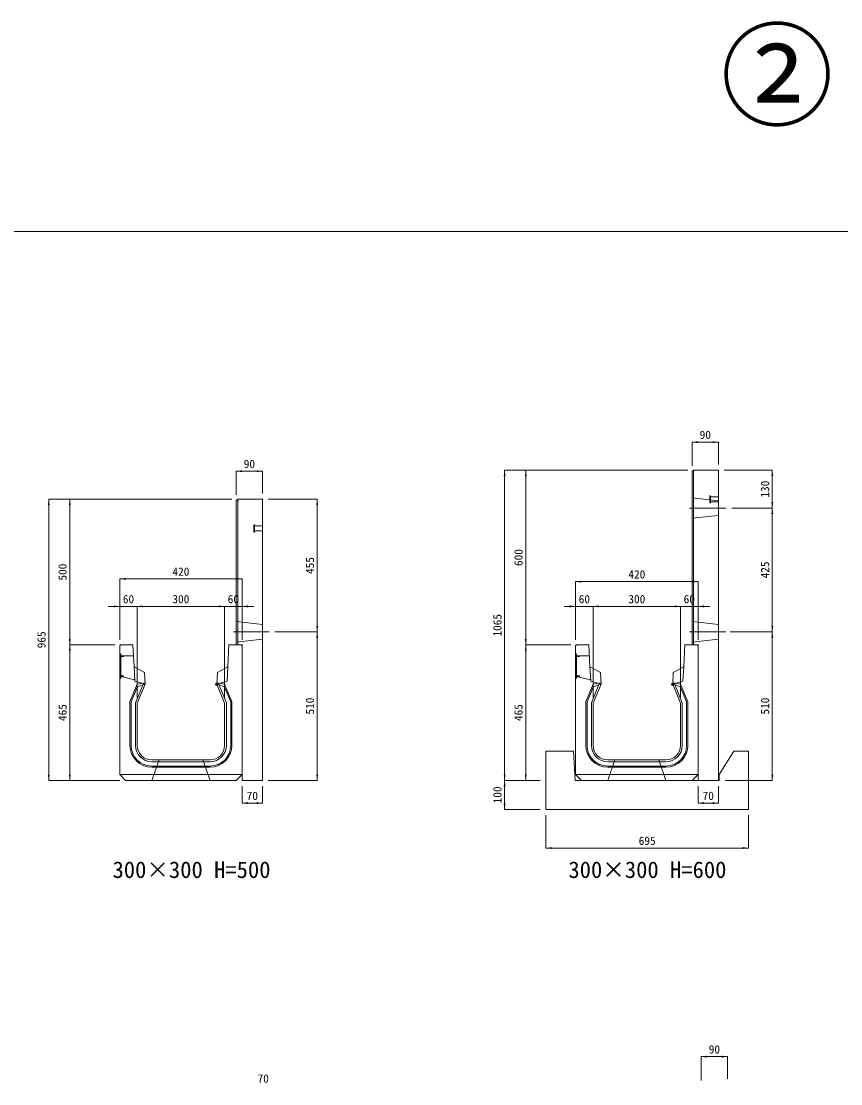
# Model space of a CAD drawing. Units: millimetres at full size; some dimension numbers follow another scale. Extents: x -7442 to 51876, y 9625 to 40052.
# Drawn here: x 8772 to 11585, y 35514 to 39163 of the extents above; entities that cross this region are included whole.
import ezdxf
from ezdxf.enums import TextEntityAlignment as Align

# ---------------------------------------------------------------- set-up
doc = ezdxf.new("R2010")
doc.units = ezdxf.units.MM
doc.header["$LTSCALE"] = 16
doc.header["$PDMODE"] = 32
doc.header["$PDSIZE"] = 8
for name, pattern in [('DASHED', [7.5, 6, -1.5]), ('USER1', [13.5, 7.5, -6]), ('USER2', [285.75, 190.5, -31.75, 31.75, -31.75])]:
    doc.linetypes.add(name, pattern=pattern)
doc.layers.add('0_2', color=7, linetype='Continuous')
for name, color, linetype, lineweight in [('HOLE', 7, 'DASHED', 9), ('KIJUN', 5, 'Continuous', 9), ('WWAY', 5, 'Continuous', 9), ('寸法線', 7, 'Continuous', 9), ('本体', 2, 'Continuous', 13), ('補助線', 8, 'Continuous', 9), ('ｲﾝｻｰﾄ', 3, 'USER1', 9)]:
    doc.layers.add(name, color=color, linetype=linetype, lineweight=lineweight)
doc.styles.add('ＭＳ ゴシック', font='')
doc.styles.get('ＭＳ ゴシック').set_extended_font_data('MS Gothic')

# ---------------------------------------------------------------- blocks, each defined once
blk = doc.blocks.new('filled_arrow')
at = {"color": 0, "linetype": 'Continuous', "lineweight": -2}
blk.add_solid([(7.5, 1.25), (0, 0), (7.5, -1.25)], dxfattribs=at)

msp = doc.modelspace()

# ---------------------------------------------------------------- linework, layer by layer
at = {"layer": 'HOLE'}
for points in [[(9244.99, 36626.12), (9394.99, 36626.12), (9419.99, 36556.12), (9219.99, 36556.12)], [(10809.94, 36626.12), (10959.94, 36626.12), (10984.94, 36556.12), (10784.94, 36556.12)]]:
    msp.add_lwpolyline(points, close=True, dxfattribs=at)
at = {"layer": 'KIJUN'}
for p, q in [((9170.11, 36886.59), (9170.24, 36876.46)), ((9190, 36884.92), (9196.99, 36886.12)), ((9449.99, 36884.92), (9442.99, 36886.12)), ((9469.87, 36886.59), (9469.75, 36876.46)), ((10735.06, 36886.59), (10735.19, 36876.46)), ((10754.95, 36884.92), (10761.94, 36886.12)), ((11014.94, 36884.92), (11007.94, 36886.12)), ((11034.82, 36886.59), (11034.69, 36876.46)), ((9419.99, 36626.12), (9219.99, 36626.12)), ((9219.99, 36620.12), (9419.99, 36620.12)), ((9419.99, 36605.12), (9219.99, 36605.12)), ((9219.99, 36601.12), (9419.99, 36601.12)), ((10984.94, 36626.12), (10784.94, 36626.12)), ((10784.94, 36620.12), (10984.94, 36620.12)), ((10984.94, 36605.12), (10784.94, 36605.12)), ((10784.94, 36601.12), (10984.94, 36601.12))]:
    msp.add_line(p, q, dxfattribs=at)
at = {"layer": 'KIJUN', "color": 7, "lineweight": 13}
for p, q in [((9419.99, 36626.12), (9219.99, 36626.12)), ((10984.94, 36626.12), (10784.94, 36626.12))]:
    msp.add_line(p, q, dxfattribs=at)
at = {"layer": 'KIJUN', "color": 7}
for p, q in [((9109.99, 36576.12), (9529.99, 36576.12)), ((10674.94, 36576.12), (11094.94, 36576.12))]:
    msp.add_line(p, q, dxfattribs=at)
at = {"layer": 'KIJUN', "color": 7, "lineweight": 13}
for points in [[(9194.99, 36926.12), (9158.99, 36946.12), (9154.99, 37021.12), (9112.99, 37021.12), (9109.99, 37018.12), (9109.99, 36576.12), (9129.99, 36556.12), (9509.99, 36556.12), (9529.99, 36576.12), (9529.99, 37018.12), (9526.99, 37021.12), (9484.99, 37021.12), (9480.99, 36946.12), (9444.99, 36926.12), (9442.99, 36886.12), (9469.99, 36821.12), (9469.99, 36676.12)], [(10759.94, 36926.12), (10723.94, 36946.12), (10719.94, 37021.12), (10677.94, 37021.12), (10674.94, 37018.12), (10674.94, 36576.12), (10694.94, 36556.12), (11074.94, 36556.12), (11094.94, 36576.12), (11094.94, 37018.12), (11091.94, 37021.12), (11049.94, 37021.12), (11045.94, 36946.12), (11009.94, 36926.12), (11007.94, 36886.12), (11034.94, 36821.12), (11034.94, 36676.12)], [(9169.99, 36676.12), (9169.99, 36821.12), (9196.99, 36886.12), (9194.99, 36926.12)], [(10734.94, 36676.12), (10734.94, 36821.12), (10761.94, 36886.12), (10759.94, 36926.12)]]:
    msp.add_lwpolyline(points, dxfattribs=at)
at = {"layer": 'KIJUN', "color": 7, "linetype": 'DASHED', "lineweight": 13}
for points in [[(9196.99, 36886.12), (9161.66, 36896.12), (9158.99, 36946.12)], [(9442.99, 36886.12), (9478.33, 36896.12), (9480.99, 36946.12)], [(10761.94, 36886.12), (10726.61, 36896.12), (10723.94, 36946.12)], [(11007.94, 36886.12), (11043.28, 36896.12), (11045.94, 36946.12)]]:
    msp.add_lwpolyline(points, dxfattribs=at)
at = {"layer": 'KIJUN'}
for points in [[(9169.99, 36676.12), (9169.99, 36821.12), (9196.99, 36886.12), (9196.74, 36891.15), (9170.11, 36886.59), (9144.99, 36826.11), (9144.99, 36676.12)], [(9494.99, 36676.12), (9494.99, 36826.11), (9469.87, 36886.59), (9443.25, 36891.15), (9442.99, 36886.12), (9469.99, 36821.12), (9469.99, 36676.12)], [(10734.94, 36676.12), (10734.94, 36821.12), (10761.94, 36886.12), (10761.69, 36891.15), (10735.06, 36886.59), (10709.94, 36826.11), (10709.94, 36676.12)], [(11059.94, 36676.12), (11059.94, 36826.11), (11034.82, 36886.59), (11008.19, 36891.15), (11007.94, 36886.12), (11034.94, 36821.12), (11034.94, 36676.12)], [(9148.99, 36676.12), (9148.99, 36825.31), (9170.29, 36876.59), (9190, 36884.92), (9163.99, 36822.32), (9163.99, 36676.12)], [(9449.99, 36884.92), (9469.75, 36876.46), (9490.99, 36825.31), (9490.99, 36676.12)], [(9475.99, 36676.12), (9475.99, 36822.32), (9449.99, 36884.92)], [(10713.94, 36676.12), (10713.94, 36825.31), (10735.24, 36876.59), (10754.95, 36884.92), (10728.94, 36822.32), (10728.94, 36676.12)], [(11014.94, 36884.92), (11034.69, 36876.46), (11055.94, 36825.31), (11055.94, 36676.12)], [(11040.94, 36676.12), (11040.94, 36822.32), (11014.94, 36884.92)]]:
    msp.add_lwpolyline(points, dxfattribs=at)
for centre, radius, start, end in [((9219.99, 36676.12), 75, 180, 270), ((9219.99, 36676.12), 71, 180, 270), ((9219.99, 36676.12), 56, 180, 270), ((9219.99, 36676.12), 50, 180, 270), ((9419.99, 36676.12), 71, 270, 0), ((9419.99, 36676.12), 56, 270, 0), ((9419.99, 36676.12), 75, 270, 0), ((9419.99, 36676.12), 50, 270, 0), ((10784.94, 36676.12), 75, 180, 270), ((10784.94, 36676.12), 71, 180, 270), ((10784.94, 36676.12), 56, 180, 270), ((10784.94, 36676.12), 50, 180, 270), ((10984.94, 36676.12), 71, 270, 0), ((10984.94, 36676.12), 56, 270, 0), ((10984.94, 36676.12), 75, 270, 0), ((10984.94, 36676.12), 50, 270, 0)]:
    msp.add_arc(centre, radius, start, end, dxfattribs=at)
at = {"layer": 'KIJUN', "color": 7, "lineweight": 13}
for centre, start, end in [((9219.99, 36676.12), 180, 270), ((9419.99, 36676.12), 270, 0), ((10784.94, 36676.12), 180, 270), ((10984.94, 36676.12), 270, 0)]:
    msp.add_arc(centre, 50, start, end, dxfattribs=at)
at = {"layer": 'KIJUN'}
for p in [(9442.99, 36886.12), (11007.94, 36886.12)]:
    msp.add_point(p, dxfattribs=at)
at = {"layer": 'WWAY', "color": 7, "linetype": 'DASHED', "lineweight": 13}
for points in [[(9109.99, 36991.12), (9113.19, 36989.12), (9113.19, 36907.12), (9109.99, 36905.12)], [(9157.02, 36983.12), (9113.19, 36983.12), (9113.19, 36989.12), (9109.99, 36991.12)], [(10674.94, 36991.12), (10678.14, 36989.12), (10678.14, 36907.12), (10674.94, 36905.12)], [(10721.97, 36983.12), (10678.14, 36983.12), (10678.14, 36989.12), (10674.94, 36991.12)], [(9109.99, 36905.12), (9113.19, 36907.12), (9113.19, 36913.12), (9161.39, 36901.12)], [(10674.94, 36905.12), (10678.14, 36907.12), (10678.14, 36913.12), (10726.34, 36901.12)]]:
    msp.add_lwpolyline(points, dxfattribs=at)
at = {"layer": 'WWAY'}
for points in [[(9111.19, 36988.12), (9113.19, 36988.12), (9113.19, 36908.12), (9111.19, 36908.12)], [(9113.19, 36983.12), (9123.19, 36983.12), (9123.19, 36981.12), (9113.19, 36981.12)], [(10676.14, 36988.12), (10678.14, 36988.12), (10678.14, 36908.12), (10676.14, 36908.12)], [(10678.14, 36983.12), (10688.14, 36983.12), (10688.14, 36981.12), (10678.14, 36981.12)], [(9113.19, 36915.12), (9123.19, 36915.12), (9123.19, 36913.12), (9113.19, 36913.12)], [(10678.14, 36915.12), (10688.14, 36915.12), (10688.14, 36913.12), (10678.14, 36913.12)]]:
    msp.add_lwpolyline(points, close=True, dxfattribs=at)
at = {"layer": '寸法線'}
for p, q in [((11074.94, 37717.56), (11164.94, 37717.56)), ((11074.94, 37636.12), (11074.94, 37717.56)), ((11164.94, 37641.12), (11164.94, 37717.56)), ((9509.99, 37617.56), (9599.99, 37617.56)), ((9509.99, 37536.12), (9509.99, 37617.56)), ((9599.99, 37541.12), (9599.99, 37617.56)), ((10431.21, 36556.12), (10431.21, 37621.12)), ((11059.94, 37621.12), (10431.21, 37621.12)), ((10503.52, 37021.12), (10503.52, 37621.12)), ((11059.94, 37621.12), (10503.52, 37621.12)), ((11184.94, 37621.12), (11349.96, 37621.12)), ((11349.96, 37621.12), (11349.96, 37491.12)), ((8866.26, 36556.12), (8866.26, 37521.12)), ((9494.99, 37521.12), (8866.26, 37521.12)), ((8938.57, 37021.12), (8938.57, 37521.12)), ((9494.99, 37521.12), (8938.57, 37521.12)), ((9619.99, 37521.12), (9787.66, 37521.12)), ((9787.66, 37066.12), (9787.66, 37521.12)), ((11210.84, 37491.12), (11349.96, 37491.12)), ((11210.84, 37491.12), (11349.96, 37491.12)), ((11349.96, 37491.12), (11349.96, 37066.12)), ((9109.99, 37247.87), (9529.99, 37247.87)), ((9109.99, 37038.12), (9109.99, 37247.87)), ((9529.99, 37038.12), (9529.99, 37247.87)), ((10674.94, 37238.37), (11094.94, 37238.37)), ((10674.94, 37038.12), (10674.94, 37238.37)), ((11094.94, 37038.12), (11094.94, 37238.37)), ((9069.99, 37153.46), (9209.99, 37153.46)), ((9109.99, 37038.12), (9109.99, 37153.46)), ((9169.99, 37153.46), (9469.99, 37153.46)), ((9169.99, 36841.12), (9169.99, 37153.46)), ((9169.99, 36841.12), (9169.99, 37153.46)), ((9429.99, 37153.46), (9569.99, 37153.46)), ((9469.99, 36841.12), (9469.99, 37153.46)), ((9469.99, 36841.12), (9469.99, 37153.46)), ((9529.99, 37038.12), (9529.99, 37153.46)), ((10634.94, 37153.46), (10774.94, 37153.46)), ((10674.94, 37038.12), (10674.94, 37153.46)), ((10734.94, 37153.46), (11034.94, 37153.46)), ((10734.94, 36841.12), (10734.94, 37153.46)), ((10734.94, 36841.12), (10734.94, 37153.46)), ((10994.94, 37153.46), (11134.94, 37153.46)), ((11034.94, 36841.12), (11034.94, 37153.46)), ((11034.94, 36841.12), (11034.94, 37153.46)), ((11094.94, 37038.12), (11094.94, 37153.46)), ((9642.36, 37066.12), (9787.66, 37066.12)), ((9642.36, 37066.12), (9787.66, 37066.12)), ((9787.66, 37066.12), (9787.66, 36556.12)), ((11204.94, 37066.12), (11349.96, 37066.12)), ((11204.94, 37066.12), (11349.96, 37066.12)), ((11349.96, 37066.12), (11349.96, 36556.12)), ((8938.57, 36556.12), (8938.57, 37021.12)), ((9092.99, 37021.12), (8938.57, 37021.12)), ((9092.99, 37021.12), (8938.57, 37021.12)), ((10503.52, 36556.12), (10503.52, 37021.12)), ((10657.94, 37021.12), (10503.52, 37021.12)), ((10657.94, 37021.12), (10503.52, 37021.12)), ((9109.99, 36556.12), (8866.26, 36556.12)), ((9109.99, 36556.12), (8938.57, 36556.12)), ((9529.99, 36536.12), (9529.99, 36478.01)), ((9599.99, 36536.12), (9599.99, 36478.01)), ((9619.99, 36556.12), (9787.66, 36556.12)), ((10431.21, 36456.12), (10431.21, 36556.12)), ((10552.94, 36556.12), (10431.21, 36556.12)), ((10552.94, 36556.12), (10431.21, 36556.12)), ((10552.94, 36556.12), (10503.52, 36556.12)), ((11094.94, 36536.12), (11094.94, 36478.01)), ((11164.94, 36536.12), (11164.94, 36478.01)), ((11187.94, 36556.12), (11349.96, 36556.12)), ((9529.99, 36478.01), (9599.99, 36478.01)), ((10552.94, 36456.12), (10431.21, 36456.12)), ((11094.94, 36478.01), (11164.94, 36478.01)), ((10572.94, 36436.12), (10572.94, 36323.65)), ((11267.94, 36436.12), (11267.94, 36323.65)), ((10572.94, 36323.65), (11267.94, 36323.65)), ((11106.22, 35607.3), (11196.22, 35607.3)), ((11106.22, 35525.86), (11106.22, 35607.3)), ((11196.22, 35530.86), (11196.22, 35607.3))]:
    msp.add_line(p, q, dxfattribs=at)
at = {"layer": '寸法線', "linetype": 'USER2'}
for p, q in [((11190.84, 37491.12), (11065.67, 37491.12)), ((9622.36, 37066.12), (9500.72, 37066.12)), ((11190.84, 37066.12), (11065.67, 37066.12))]:
    msp.add_line(p, q, dxfattribs=at)
at = {"layer": '本体'}
for p, q in [((11074.94, 37616.12), (11079.94, 37621.12)), ((11079.94, 37621.12), (11164.94, 37621.12)), ((11164.94, 37621.12), (11164.94, 36556.12)), ((11074.94, 37021.12), (11074.94, 37616.12)), ((9509.99, 37516.12), (9514.99, 37521.12)), ((9509.99, 37021.12), (9509.99, 37516.12)), ((9514.99, 37521.12), (9599.99, 37521.12)), ((9599.99, 37521.12), (9599.99, 36556.12)), ((9529.99, 37021.12), (9509.99, 37021.12)), ((9529.99, 36556.12), (9529.99, 37021.12)), ((11094.94, 37021.12), (11074.94, 37021.12)), ((11094.94, 36556.12), (11094.94, 37021.12)), ((10572.94, 36656.12), (10572.94, 36456.12)), ((10667.94, 36656.12), (10572.94, 36656.12)), ((10672.94, 36556.12), (10667.94, 36656.12)), ((11217.94, 36656.12), (11167.94, 36576.13)), ((11267.94, 36656.12), (11217.94, 36656.12)), ((11267.94, 36656.12), (11267.94, 36456.12)), ((11167.94, 36576.13), (11167.94, 36556.12)), ((9599.99, 36556.12), (9529.99, 36556.12)), ((11167.94, 36556.12), (10672.94, 36556.12)), ((11164.94, 36556.12), (11094.94, 36556.12)), ((11267.94, 36456.12), (10572.94, 36456.12))]:
    msp.add_line(p, q, dxfattribs=at)
at = {"layer": '本体', "color": 4, "lineweight": 5}
for p, q in [((11079.94, 37621.12), (11079.94, 37021.12)), ((9514.99, 37521.12), (9514.99, 37021.12))]:
    msp.add_line(p, q, dxfattribs=at)
at = {"layer": '本体', "linetype": 'USER1', "lineweight": 9}
for p, q in [((11074.94, 37526.12), (11164.94, 37516.12)), ((11074.94, 37456.12), (11164.94, 37466.12)), ((9509.99, 37101.12), (9599.99, 37091.12)), ((11074.94, 37101.12), (11164.94, 37091.12)), ((9509.99, 37031.12), (9599.99, 37041.12)), ((11074.94, 37031.12), (11164.94, 37041.12))]:
    msp.add_line(p, q, dxfattribs=at)
at = {"layer": '補助線', "color": 1, "lineweight": 13}
msp.add_lwpolyline([(6038.24, 38440.37), (16694.11, 38440.37), (16694.11, 31112.1), (6038.24, 31112.1)], close=True, dxfattribs=at)
at = {"layer": 'ｲﾝｻｰﾄ'}
for p, q in [((11134.94, 37533.62), (11134.94, 37508.62)), ((11137.94, 37533.62), (11134.94, 37533.62)), ((11137.94, 37508.62), (11134.94, 37508.62)), ((11137.94, 37533.62), (11137.94, 37508.62)), ((11164.94, 37529.62), (11137.94, 37529.62)), ((11164.94, 37512.62), (11137.94, 37512.62)), ((11164.94, 37529.62), (11164.94, 37512.62)), ((9569.99, 37433.62), (9569.99, 37408.62)), ((9572.99, 37433.62), (9569.99, 37433.62)), ((9572.99, 37408.62), (9569.99, 37408.62)), ((9572.99, 37433.62), (9572.99, 37408.62)), ((9599.99, 37429.62), (9572.99, 37429.62)), ((9599.99, 37412.62), (9572.99, 37412.62)), ((9599.99, 37429.62), (9599.99, 37412.62))]:
    msp.add_line(p, q, dxfattribs=at)

# ---------------------------------------------------------------- block references
at = {"layer": '寸法線', "xscale": 2.67, "yscale": 2.67}
for p in [(11074.94, 37717.56), (9509.99, 37617.56), (9109.99, 37247.87), (10674.94, 37238.37), (9169.99, 37153.46), (9169.99, 37153.46), (9529.99, 37153.46), (10734.94, 37153.46), (10734.94, 37153.46), (11094.94, 37153.46), (9529.99, 36478.01), (11094.94, 36478.01), (10572.94, 36323.65), (11106.22, 35607.3)]:
    msp.add_blockref('filled_arrow', p, dxfattribs=at)
for p, rotation in [((11164.94, 37717.56), 180), ((9599.99, 37617.56), 180), ((10431.21, 37621.12), 270), ((10503.52, 37621.12), 270), ((11349.96, 37621.12), 270), ((8866.26, 37521.12), 270), ((8938.57, 37521.12), 270), ((9787.66, 37521.12), 270), ((11349.96, 37491.12), 90), ((11349.96, 37491.12), 270), ((9529.99, 37247.87), 180), ((11094.94, 37238.37), 180), ((9109.99, 37153.46), 180), ((9469.99, 37153.46), 180), ((9469.99, 37153.46), 180), ((10674.94, 37153.46), 180), ((11034.94, 37153.46), 180), ((11034.94, 37153.46), 180), ((9787.66, 37066.12), 90), ((11349.96, 37066.12), 90), ((8938.57, 37021.12), 90), ((9787.66, 37066.12), 270), ((10503.52, 37021.12), 90), ((11349.96, 37066.12), 270), ((8938.57, 37021.12), 270), ((10503.52, 37021.12), 270), ((8866.26, 36556.12), 90), ((8938.57, 36556.12), 90), ((9787.66, 36556.12), 90), ((10431.21, 36556.12), 90), ((10503.52, 36556.12), 90), ((11349.96, 36556.12), 90), ((10431.21, 36556.12), 270), ((9599.99, 36478.01), 180), ((10431.21, 36456.12), 90), ((11164.94, 36478.01), 180), ((11267.94, 36323.65), 180), ((11196.22, 35607.3), 180)]:
    msp.add_blockref('filled_arrow', p, dxfattribs=dict(at, rotation=rotation))

# ---------------------------------------------------------------- texts
at = {"layer": '0_2', "style": 'ＭＳ ゴシック'}
for s, p in [('300×300 H=500', (9085.07, 36203.64)), ('300×300 H=600', (10650.02, 36203.64))]:
    msp.add_text(s, height=56.96, dxfattribs=at).set_placement(p, align=Align.BOTTOM_LEFT)
at = {"layer": '寸法線', "style": 'ＭＳ ゴシック'}
for s, p in [('90', (11119.94, 37742.56)), ('90', (9554.99, 37642.56)), ('420', (9319.99, 37272.87)), ('420', (10884.94, 37263.37)), ('60', (9139.99, 37178.46)), ('300', (9319.99, 37178.46)), ('60', (9499.99, 37178.46)), ('60', (10704.94, 37178.46)), ('300', (10884.94, 37178.46)), ('60', (11064.94, 37178.46)), ('70', (9564.99, 36503.01)), ('70', (11129.94, 36503.01)), ('695', (10920.44, 36348.65)), ('90', (11151.22, 35632.3)), ('70', (9602.38, 35532.3))]:
    msp.add_text(s, height=28.48, dxfattribs=at).set_placement(p, align=Align.MIDDLE_CENTER)
for s, p in [('130', (11324.96, 37556.12)), ('600', (10478.52, 37321.12)), ('500', (8913.57, 37271.12)), ('455', (9762.66, 37293.62)), ('425', (11324.96, 37278.62)), ('1065', (10406.21, 37088.62)), ('965', (8841.26, 37038.62)), ('465', (8913.57, 36788.62)), ('510', (9762.66, 36811.12)), ('465', (10478.52, 36788.62)), ('510', (11324.96, 36811.12)), ('100', (10406.21, 36506.12))]:
    msp.add_text(s, height=28.48, rotation=90, dxfattribs=at).set_placement(p, align=Align.MIDDLE_CENTER)
at = {"layer": '補助線', "color": 1, "style": 'ＭＳ ゴシック'}
msp.add_text('②', height=284.8, dxfattribs=at).set_placement((11366.18, 38748.71), align=Align.BOTTOM_CENTER)

doc.saveas('drawing.dxf')
